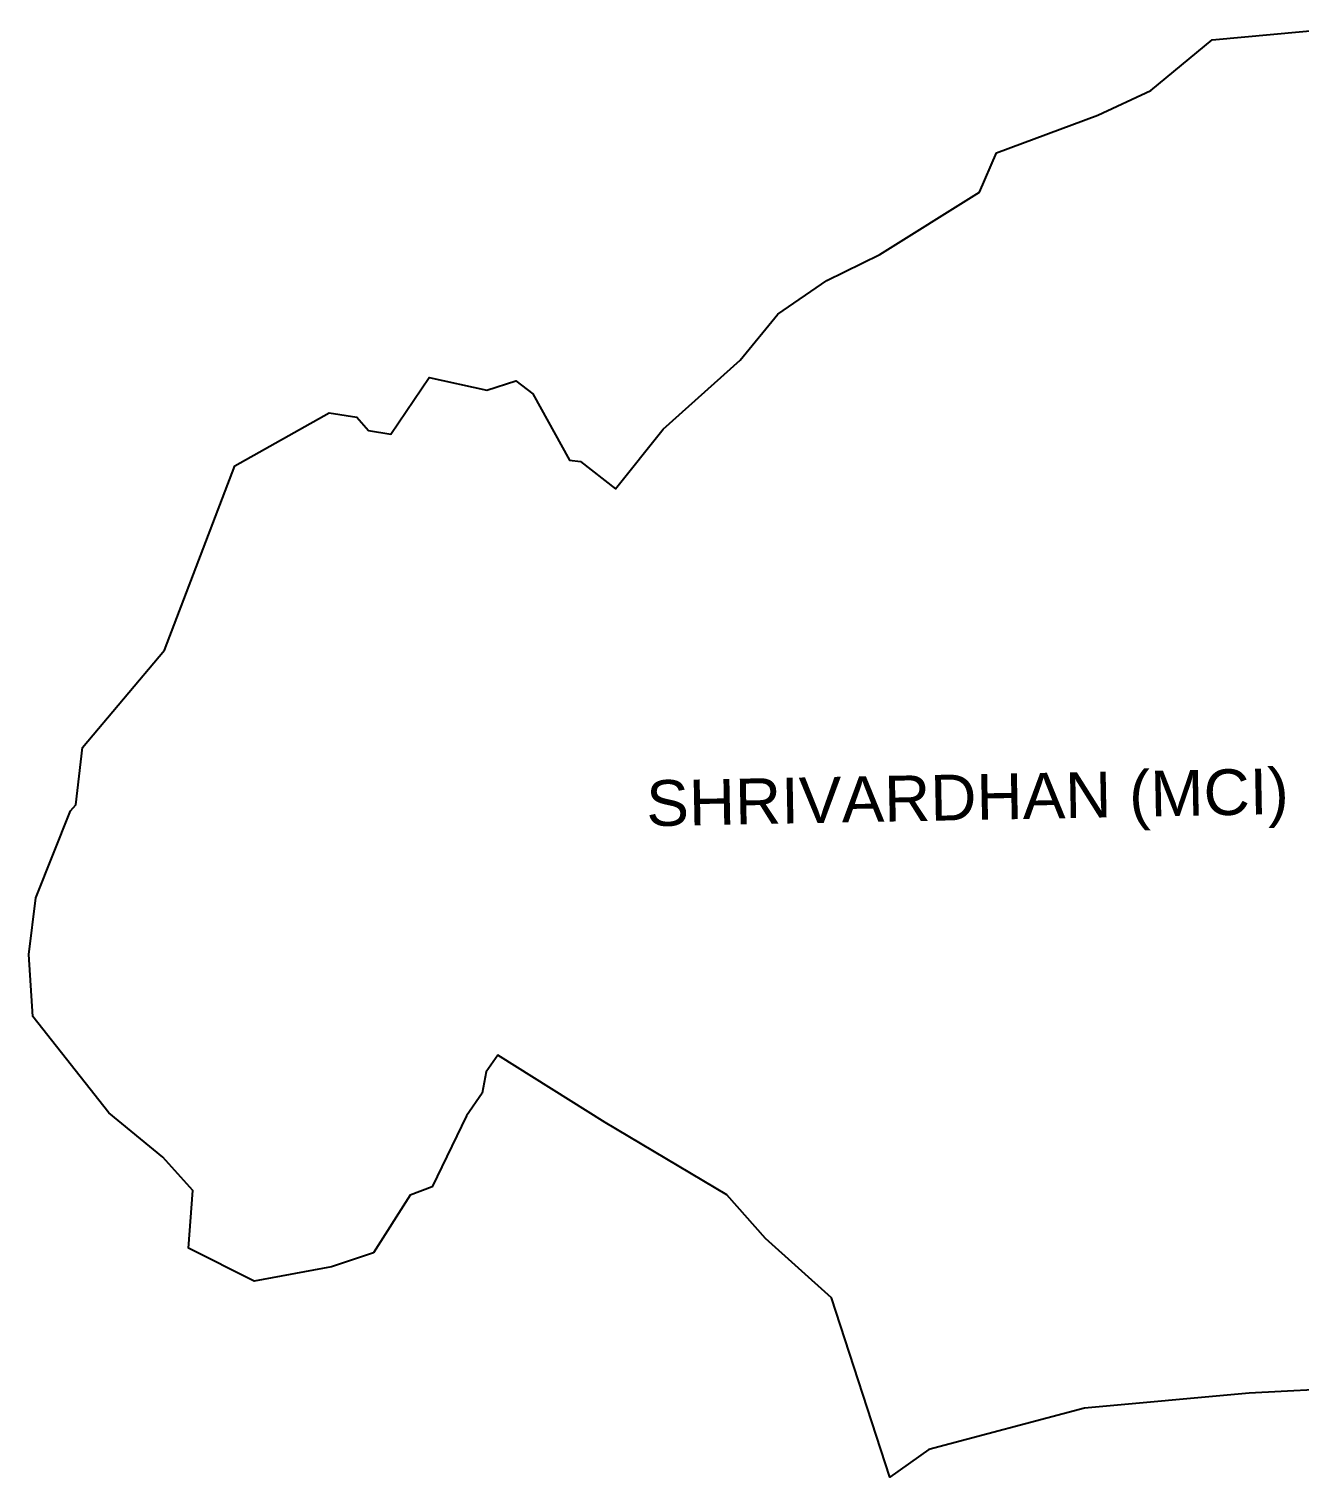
# Model space of a CAD drawing. Header units: metres. Extents: x 287290 to 291869, y 1996410 to 1999955.
# Drawn here: x 287290 to 290309, y 1996410 to 1999853 of the extents above; entities that cross this region are included whole.
import ezdxf

# ---------------------------------------------------------------- set-up
doc = ezdxf.new("R2010")
doc.units = ezdxf.units.M
doc.header["$MEASUREMENT"] = 0
doc.layers.add('village', color=3, linetype='Continuous')
doc.layers.add('VILLAGE NAME', color=250, linetype='Continuous')
doc.styles.get("Standard").update_dxf_attribs({"font": 'simplex.shx'})

msp = doc.modelspace()

# ---------------------------------------------------------------- linework, layer by layer
at = {"layer": 'village', "color": 3}
msp.add_polyline3d([(290434.2, 1996622.2, 0), (290190.7, 1996609.5, 0), (289799, 1996574.4, 0), (289429.1, 1996475.9, 0), (289336, 1996410.4, 0), (289197.6, 1996836, 0), (289040.6, 1996977.1, 0), (288948.7, 1997081.2, 0), (288659.7, 1997253.1, 0), (288404.4, 1997413.4, 0), (288376.9, 1997373.3, 0), (288366.9, 1997322.6, 0), (288329.6, 1997269.4, 0), (288248.5, 1997100, 0), (288195.8, 1997080.6, 0), (288109.1, 1996943.2, 0), (288008.8, 1996909.9, 0), (287825.5, 1996875.9, 0), (287669.2, 1996954.4, 0), (287679.8, 1997091.5, 0), (287607.9, 1997171, 0), (287479.8, 1997276.3, 0), (287299.2, 1997505.4, 0), (287289.9, 1997652.5, 0), (287305.9, 1997787, 0), (287388.7, 1997994.1, 0), (287401.5, 1998008.7, 0), (287416.9, 1998144.6, 0), (287612.2, 1998376, 0), (287779, 1998814.6, 0), (288003.2, 1998940.4, 0), (288069.1, 1998930, 0), (288097.4, 1998898.4, 0), (288149.9, 1998889.4, 0), (288241.2, 1999023.9, 0), (288378.3, 1998993.9, 0), (288447.3, 1999016.4, 0), (288488, 1998985.7, 0), (288574.9, 1998828, 0), (288601.1, 1998824.5, 0), (288684.1, 1998759.6, 0), (288797.8, 1998901.7, 0), (288980.6, 1999065.6, 0), (289069.8, 1999175.1, 0), (289186.3, 1999255.2, 0), (289312.4, 1999316.4, 0), (289549.9, 1999464.5, 0), (289589.9, 1999558.2, 0), (289831.2, 1999647.8, 0), (289956.9, 1999706.6, 0), (290102.4, 1999826.8, 0), (290386.9, 1999852.9, 0)], dxfattribs=at)

# ---------------------------------------------------------------- texts
at = {"layer": 'VILLAGE NAME', "insert": (288756.3, 1998066.2), "char_height": 108.748, "attachment_point": 1, "rotation": 1.1028}
msp.add_mtext_dynamic_manual_height_columns('{\\fArial|b0|i0|c0|p34;SHRIVARDHAN (MCI)}', width=1571.314, gutter_width=543.7, heights=[0], dxfattribs=at)

doc.saveas('drawing.dxf')
